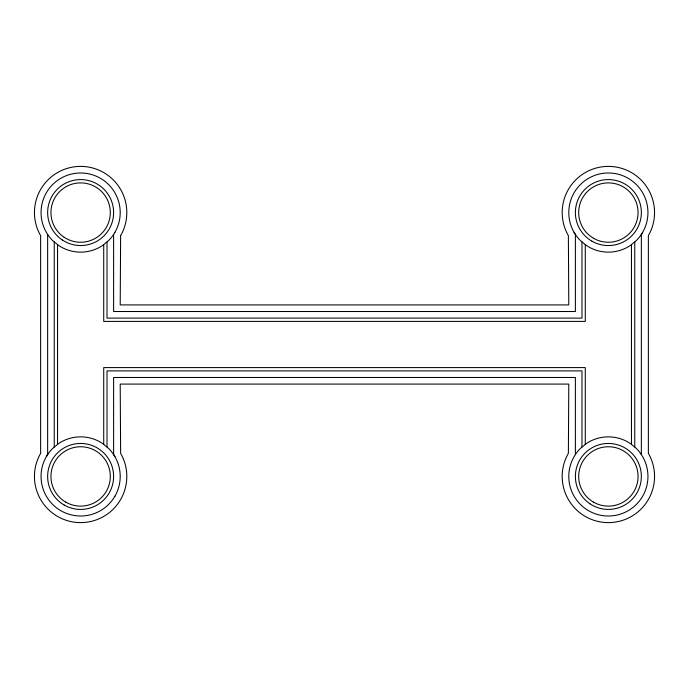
<?xml version="1.0" encoding="UTF-8"?>
<svg xmlns="http://www.w3.org/2000/svg" width="689" height="689" viewBox="0 0 689 689"><rect width="100%" height="100%" fill="white"/><g stroke="black" fill="none" stroke-linecap="round" stroke-linejoin="round"><path stroke-width="1.03" d="M46.352 456.643L47.722 454.447M641.278 234.553L642.648 232.357M574.092 232.357L575.461 234.553M113.539 454.447L114.908 456.643M641.356 234.432L641.356 454.568M634.758 242.054L634.758 446.946M631.46 244.69L631.46 444.31M585.28 244.69L585.28 321.41L103.72 321.41L103.72 244.69M585.28 444.31L585.28 367.59L103.72 367.59L103.72 444.31M581.981 242.054L581.981 318.111L107.019 318.111L107.019 242.054M581.981 446.946L581.981 370.889L107.019 370.889L107.019 446.946M575.384 234.432L575.384 311.514L113.616 311.514L113.616 234.432M575.384 454.568L575.384 377.486L113.616 377.486L113.616 454.568M57.54 244.69L57.54 444.31M54.242 242.054L54.242 446.946M47.644 234.432L47.644 454.568M114.908 232.357L113.539 234.553A39.583 39.583 0 0 1 108.621 240.556L102.618 245.473A39.583 39.583 0 0 1 58.643 245.473L52.64 240.556A39.583 39.583 0 0 1 47.722 234.553L46.352 232.357A39.583 39.583 0 0 1 80.63 172.982A39.583 39.583 0 0 1 114.908 232.357M120.627 235.655L120.213 304.917L568.787 304.917L568.373 235.655A46.18 46.18 0 0 1 568.373 189.475L569.975 186.908A46.18 46.18 0 0 1 646.764 186.908L648.366 189.475A46.18 46.18 0 0 1 648.366 235.655L648.366 453.345A46.18 46.18 0 0 1 608.37 522.615A46.18 46.18 0 0 1 568.373 453.345L568.787 384.083L120.213 384.083L120.627 453.345A46.18 46.18 0 0 1 120.627 499.525L119.025 502.092A46.18 46.18 0 0 1 42.236 502.092L40.634 499.525A46.18 46.18 0 0 1 40.634 453.345L40.634 235.655A46.18 46.18 0 0 1 80.63 166.385A46.18 46.18 0 0 1 120.627 235.655M114.908 496.226L113.539 498.423A39.583 39.583 0 0 1 47.722 498.423L46.352 496.226A39.583 39.583 0 0 1 52.64 448.444L58.643 443.527A39.583 39.583 0 0 1 102.618 443.527L108.621 448.444A39.583 39.583 0 0 1 114.908 496.226M575.461 190.577L574.092 192.774A39.583 39.583 0 0 0 580.379 240.556L586.382 245.473A39.583 39.583 0 0 0 630.357 245.473L636.36 240.556A39.583 39.583 0 0 0 642.648 192.774L641.278 190.577A39.583 39.583 0 0 0 575.461 190.577M575.461 454.447L574.092 456.643A39.583 39.583 0 0 0 608.37 516.018A39.583 39.583 0 0 0 642.648 456.643L641.278 454.447A39.583 39.583 0 0 0 636.36 448.444L630.357 443.527A39.583 39.583 0 0 0 586.382 443.527L580.379 448.444A39.583 39.583 0 0 0 575.461 454.447M593.53 502.143A29.687 29.687 0 0 0 638.057 476.435A29.687 29.687 0 0 0 593.53 450.727A29.687 29.687 0 0 0 593.53 502.143M590.042 503.857A32.986 32.986 0 0 0 641.278 478.588A32.986 32.986 0 0 0 593.78 446.851A32.986 32.986 0 0 0 590.042 503.857M593.53 238.273A29.687 29.687 0 0 0 638.057 212.565A29.687 29.687 0 0 0 593.53 186.857A29.687 29.687 0 0 0 593.53 238.273M591.877 241.133A32.986 32.986 0 0 0 641.356 212.565A32.986 32.986 0 0 0 591.877 183.997A32.986 32.986 0 0 0 591.877 241.133M65.791 502.143A29.687 29.687 0 0 0 110.318 476.435A29.687 29.687 0 0 0 65.791 450.727A29.687 29.687 0 0 0 65.791 502.143M64.137 505.003A32.986 32.986 0 0 0 113.616 476.435A32.986 32.986 0 0 0 64.137 447.867A32.986 32.986 0 0 0 64.137 505.003M64.137 237.249A29.687 29.687 0 0 0 110.249 214.503A29.687 29.687 0 0 0 67.505 185.944A29.687 29.687 0 0 0 64.137 237.249M62.303 239.987A32.986 32.986 0 0 0 113.547 214.727A32.986 32.986 0 0 0 66.041 182.981A32.986 32.986 0 0 0 62.303 239.987"/></g></svg>
